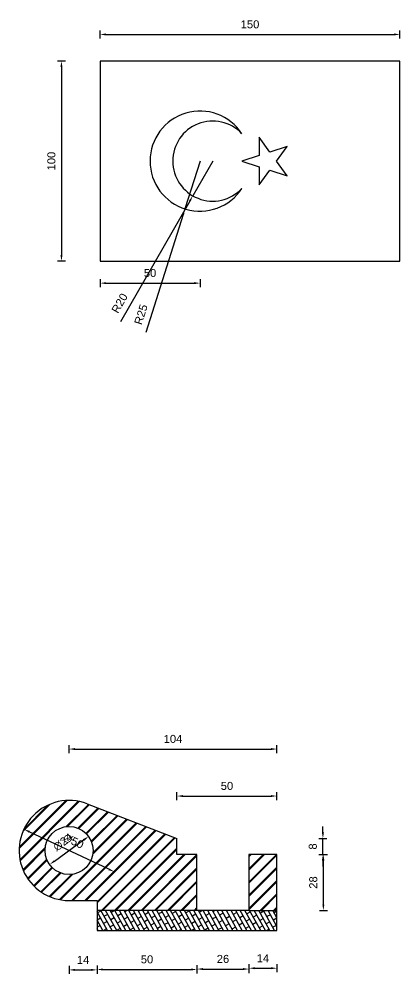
# Model space of a CAD drawing. Header units: millimetres. Extents: x 2100 to 32787, y 24082 to 35493.
# Drawn here: x 3558.1 to 3748.6, y 24248.6 to 24725.7 of the extents above; entities that cross this region are included whole.
import ezdxf

# ---------------------------------------------------------------- set-up
doc = ezdxf.new("R2010")
doc.units = ezdxf.units.MM
doc.linetypes.add('HIDDEN2', pattern=[4.7625, 3.175, -1.5875])
doc.layers.get('Defpoints').update_dxf_attribs({"color": 231, "linetype": 'HIDDEN2'})
doc.layers.add('TARAMA', color=130, linetype='Continuous')
doc.layers.add('ÖLÇÜ', color=181, linetype='Continuous')
doc.styles.get("Standard").update_dxf_attribs({"font": 'arial.ttf'})
doc.dimstyles.new('ISO-25', dxfattribs={"dimtxt": 4, "dimasz": 3, "dimexe": 2, "dimexo": 0.625, "dimgap": 3, "dimtad": 1, "dimtxsty": 'Standard', "dimcen": 2.5, "dimadec": 0, "dimazin": 0, "dimtfac": 1, "dimtix": 1, "dimtmove": 0, "dimatfit": 0, "dimfxl": 2, "dimfxlon": 1, "dimarcsym": 0})
pattern_1 = [(45, (-3457.605, 650.623), (-3.3092597, 3.3092597), []), (45, (-3457.005, 650.623), (-3.3092597, 3.3092597), [])]

# ---------------------------------------------------------------- blocks, each defined once
blk = doc.blocks.new('*D2467')
at = {"layer": 'Defpoints', "color": 0, "lineweight": 70, "transparency": 16777216}
for p in [(3748.6, 24717.99), (3598.6, 24704.72), (3748.6, 24704.72)]:
    blk.add_point(p, dxfattribs=at)
at = {"layer": 'ÖLÇÜ', "color": 0, "lineweight": -2, "transparency": 16777216}
for p, q in [((3598.6, 24715.99), (3598.6, 24719.99)), ((3601.6, 24717.99), (3745.6, 24717.99)), ((3748.6, 24715.99), (3748.6, 24719.99))]:
    blk.add_line(p, q, dxfattribs=at)
at = {"layer": 'ÖLÇÜ', "color": 0, "lineweight": 70, "transparency": 16777216}
for points in [[(3601.6, 24718.49), (3601.6, 24717.49), (3598.6, 24717.99)], [(3745.6, 24718.49), (3745.6, 24717.49), (3748.6, 24717.99)]]:
    blk.add_solid(points, dxfattribs=at)
at = {"layer": 'ÖLÇÜ', "color": 0, "transparency": 16777216, "insert": (3673.6, 24723.03), "char_height": 4, "attachment_point": 5}
blk.add_mtext('150', dxfattribs=at)
blk = doc.blocks.new('*D2468')
at = {"layer": 'Defpoints', "color": 0, "lineweight": 70, "transparency": 16777216}
for p in [(3598.6, 24704.72), (3579.28, 24604.72), (3598.6, 24604.72)]:
    blk.add_point(p, dxfattribs=at)
at = {"layer": 'ÖLÇÜ', "color": 0, "lineweight": -2, "transparency": 16777216}
for p, q in [((3581.28, 24704.72), (3577.28, 24704.72)), ((3579.28, 24701.72), (3579.28, 24607.72)), ((3581.28, 24604.72), (3577.28, 24604.72))]:
    blk.add_line(p, q, dxfattribs=at)
at = {"layer": 'ÖLÇÜ', "color": 0, "lineweight": 70, "transparency": 16777216}
for points in [[(3578.78, 24701.72), (3579.78, 24701.72), (3579.28, 24704.72)], [(3578.78, 24607.72), (3579.78, 24607.72), (3579.28, 24604.72)]]:
    blk.add_solid(points, dxfattribs=at)
at = {"layer": 'ÖLÇÜ', "color": 0, "transparency": 16777216, "insert": (3574.24, 24654.72), "char_height": 4, "attachment_point": 5, "rotation": 90}
blk.add_mtext('100', dxfattribs=at)
blk = doc.blocks.new('*D2422')
at = {"layer": 'Defpoints', "color": 0, "lineweight": 70, "transparency": 16777216}
for p in [(3598.6, 24604.72), (3648.6, 24604.72), (3648.6, 24593.74)]:
    blk.add_point(p, dxfattribs=at)
at = {"layer": 'ÖLÇÜ', "color": 0, "lineweight": -2, "transparency": 16777216}
for p, q in [((3598.6, 24595.74), (3598.6, 24591.74)), ((3601.6, 24593.74), (3645.6, 24593.74)), ((3648.6, 24595.74), (3648.6, 24591.74))]:
    blk.add_line(p, q, dxfattribs=at)
at = {"layer": 'ÖLÇÜ', "color": 0, "lineweight": 70, "transparency": 16777216}
for points in [[(3601.6, 24594.24), (3601.6, 24593.24), (3598.6, 24593.74)], [(3645.6, 24594.24), (3645.6, 24593.24), (3648.6, 24593.74)]]:
    blk.add_solid(points, dxfattribs=at)
at = {"layer": 'ÖLÇÜ', "color": 0, "transparency": 16777216, "insert": (3623.6, 24598.78), "char_height": 4, "attachment_point": 5}
blk.add_mtext('50', dxfattribs=at)
blk = doc.blocks.new('*D2423')
at = {"layer": 'Defpoints', "color": 0, "lineweight": 70, "transparency": 16777216}
for p in [(3654.93, 24654.72), (3644.98, 24637.37)]:
    blk.add_point(p, dxfattribs=at)
at = {"layer": 'ÖLÇÜ', "color": 0, "lineweight": -2, "transparency": 16777216}
for p, q in [((3654.93, 24654.72), (3644.98, 24637.37)), ((3643.49, 24634.77), (3608.89, 24574.46))]:
    blk.add_line(p, q, dxfattribs=at)
at = {"layer": 'ÖLÇÜ', "color": 0, "lineweight": 70, "transparency": 16777216}
blk.add_solid([(3643.05, 24635.01), (3643.92, 24634.52), (3644.98, 24637.37)], dxfattribs=at)
at = {"layer": 'ÖLÇÜ', "color": 0, "transparency": 16777216, "insert": (3608.38, 24583.71), "char_height": 4, "attachment_point": 5, "rotation": 60.1579}
blk.add_mtext('R20', dxfattribs=at)
blk = doc.blocks.new('*D2424')
at = {"layer": 'Defpoints', "color": 0, "lineweight": 70, "transparency": 16777216}
for p in [(3648.6, 24654.72), (3641.06, 24630.88)]:
    blk.add_point(p, dxfattribs=at)
at = {"layer": 'ÖLÇÜ', "color": 0, "lineweight": -2, "transparency": 16777216}
for p, q in [((3648.6, 24654.72), (3641.06, 24630.88)), ((3640.15, 24628.02), (3621.51, 24569.14))]:
    blk.add_line(p, q, dxfattribs=at)
at = {"layer": 'ÖLÇÜ', "color": 0, "lineweight": 70, "transparency": 16777216}
blk.add_solid([(3639.67, 24628.17), (3640.63, 24627.87), (3641.06, 24630.88)], dxfattribs=at)
at = {"layer": 'ÖLÇÜ', "color": 0, "transparency": 16777216, "insert": (3619.06, 24578.09), "char_height": 4, "attachment_point": 5, "rotation": 72.4374}
blk.add_mtext('R25', dxfattribs=at)
blk = doc.blocks.new('*D2477')
at = {"layer": 'Defpoints', "color": 0, "lineweight": 70, "ltscale": 3, "transparency": 16777216}
for p in [(3592.82, 24317.29), (3573.34, 24303.27)]:
    blk.add_point(p, dxfattribs=at)
at = {"layer": 'ÖLÇÜ', "color": 0, "lineweight": -2, "ltscale": 3, "transparency": 16777216}
blk.add_line((3575.77, 24305.03), (3590.38, 24315.54), dxfattribs=at)
at = {"layer": 'ÖLÇÜ', "color": 0, "lineweight": 70, "ltscale": 3, "transparency": 16777216}
for points in [[(3590.09, 24315.94), (3590.68, 24315.13), (3592.82, 24317.29)], [(3575.48, 24305.43), (3576.06, 24304.62), (3573.34, 24303.27)]]:
    blk.add_solid(points, dxfattribs=at)
at = {"layer": 'ÖLÇÜ', "color": 0, "ltscale": 3, "transparency": 16777216, "insert": (3580.07, 24314.47), "char_height": 4, "attachment_point": 5, "rotation": 35.729}
blk.add_mtext('∅24', dxfattribs=at)
blk = doc.blocks.new('*D2478')
at = {"layer": 'Defpoints', "color": 0, "lineweight": 70, "ltscale": 3, "transparency": 16777216}
for p in [(3560.46, 24320.93), (3605.7, 24299.63)]:
    blk.add_point(p, dxfattribs=at)
at = {"layer": 'ÖLÇÜ', "color": 0, "lineweight": -2, "ltscale": 3, "transparency": 16777216}
blk.add_line((3602.98, 24300.91), (3563.17, 24319.65), dxfattribs=at)
at = {"layer": 'ÖLÇÜ', "color": 0, "lineweight": 70, "ltscale": 3, "transparency": 16777216}
for points in [[(3563.39, 24320.1), (3562.96, 24319.2), (3560.46, 24320.93)], [(3603.2, 24301.36), (3602.77, 24300.46), (3605.7, 24299.63)]]:
    blk.add_solid(points, dxfattribs=at)
at = {"layer": 'ÖLÇÜ', "color": 0, "ltscale": 3, "transparency": 16777216, "insert": (3585.27, 24314.94), "char_height": 4, "attachment_point": 5, "rotation": 334.7907}
blk.add_mtext('∅50', dxfattribs=at)
blk = doc.blocks.new('*D2479')
at = {"layer": 'Defpoints', "color": 0, "lineweight": 70, "ltscale": 3, "transparency": 16777216}
for p in [(3687.08, 24360.97), (3583.08, 24310.28), (3687.08, 24308.28)]:
    blk.add_point(p, dxfattribs=at)
at = {"layer": 'ÖLÇÜ', "color": 0, "lineweight": -2, "ltscale": 3, "transparency": 16777216}
for p, q in [((3583.08, 24358.97), (3583.08, 24362.97)), ((3687.08, 24358.97), (3687.08, 24362.97)), ((3586.08, 24360.97), (3684.08, 24360.97))]:
    blk.add_line(p, q, dxfattribs=at)
at = {"layer": 'ÖLÇÜ', "color": 0, "lineweight": 70, "ltscale": 3, "transparency": 16777216}
for points in [[(3586.08, 24361.47), (3586.08, 24360.47), (3583.08, 24360.97)], [(3684.08, 24361.47), (3684.08, 24360.47), (3687.08, 24360.97)]]:
    blk.add_solid(points, dxfattribs=at)
at = {"layer": 'ÖLÇÜ', "color": 0, "ltscale": 3, "transparency": 16777216, "insert": (3635.08, 24366.01), "char_height": 4, "attachment_point": 5}
blk.add_mtext('104', dxfattribs=at)
blk = doc.blocks.new('*D2480')
at = {"layer": 'Defpoints', "color": 0, "lineweight": 70, "ltscale": 3, "transparency": 16777216}
for p in [(3687.08, 24337.49), (3637.08, 24316.28), (3687.08, 24316.28)]:
    blk.add_point(p, dxfattribs=at)
at = {"layer": 'ÖLÇÜ', "color": 0, "lineweight": -2, "ltscale": 3, "transparency": 16777216}
for p, q in [((3637.08, 24335.49), (3637.08, 24339.49)), ((3687.08, 24335.49), (3687.08, 24339.49)), ((3640.08, 24337.49), (3684.08, 24337.49))]:
    blk.add_line(p, q, dxfattribs=at)
at = {"layer": 'ÖLÇÜ', "color": 0, "lineweight": 70, "ltscale": 3, "transparency": 16777216}
for points in [[(3640.08, 24337.99), (3640.08, 24336.99), (3637.08, 24337.49)], [(3684.08, 24337.99), (3684.08, 24336.99), (3687.08, 24337.49)]]:
    blk.add_solid(points, dxfattribs=at)
at = {"layer": 'ÖLÇÜ', "color": 0, "ltscale": 3, "transparency": 16777216, "insert": (3662.08, 24342.53), "char_height": 4, "attachment_point": 5}
blk.add_mtext('50', dxfattribs=at)
blk = doc.blocks.new('*D2425')
at = {"layer": 'Defpoints', "color": 0, "lineweight": 70, "ltscale": 3, "transparency": 16777216}
for p in [(3583.08, 24310.28), (3597.08, 24310.28), (3597.08, 24250.62)]:
    blk.add_point(p, dxfattribs=at)
at = {"layer": 'ÖLÇÜ', "color": 0, "lineweight": -2, "ltscale": 3, "transparency": 16777216}
for p, q in [((3583.08, 24252.62), (3583.08, 24248.62)), ((3597.08, 24252.62), (3597.08, 24248.62)), ((3586.08, 24250.62), (3594.08, 24250.62))]:
    blk.add_line(p, q, dxfattribs=at)
at = {"layer": 'ÖLÇÜ', "color": 0, "lineweight": 70, "ltscale": 3, "transparency": 16777216}
for points in [[(3586.08, 24251.12), (3586.08, 24250.12), (3583.08, 24250.62)], [(3594.08, 24251.12), (3594.08, 24250.12), (3597.08, 24250.62)]]:
    blk.add_solid(points, dxfattribs=at)
at = {"layer": 'ÖLÇÜ', "color": 0, "ltscale": 3, "transparency": 16777216, "insert": (3590.08, 24255.63), "char_height": 4, "attachment_point": 5}
blk.add_mtext('14', dxfattribs=at)
blk = doc.blocks.new('*D2481')
at = {"layer": 'Defpoints', "color": 0, "lineweight": 70, "ltscale": 3, "transparency": 16777216}
for p in [(3597.08, 24270.28), (3647.08, 24270.28), (3647.08, 24250.83)]:
    blk.add_point(p, dxfattribs=at)
at = {"layer": 'ÖLÇÜ', "color": 0, "lineweight": -2, "ltscale": 3, "transparency": 16777216}
for p, q in [((3597.08, 24252.83), (3597.08, 24248.83)), ((3647.08, 24252.83), (3647.08, 24248.83)), ((3600.08, 24250.83), (3644.08, 24250.83))]:
    blk.add_line(p, q, dxfattribs=at)
at = {"layer": 'ÖLÇÜ', "color": 0, "lineweight": 70, "ltscale": 3, "transparency": 16777216}
for points in [[(3600.08, 24251.33), (3600.08, 24250.33), (3597.08, 24250.83)], [(3644.08, 24251.33), (3644.08, 24250.33), (3647.08, 24250.83)]]:
    blk.add_solid(points, dxfattribs=at)
at = {"layer": 'ÖLÇÜ', "color": 0, "ltscale": 3, "transparency": 16777216, "insert": (3622.08, 24255.88), "char_height": 4, "attachment_point": 5}
blk.add_mtext('50', dxfattribs=at)
blk = doc.blocks.new('*D2482')
at = {"layer": 'Defpoints', "color": 0, "lineweight": 70, "ltscale": 3, "transparency": 16777216}
for p in [(3647.08, 24270.28), (3673.08, 24270.28), (3673.08, 24251.04)]:
    blk.add_point(p, dxfattribs=at)
at = {"layer": 'ÖLÇÜ', "color": 0, "lineweight": -2, "ltscale": 3, "transparency": 16777216}
for p, q in [((3647.08, 24253.04), (3647.08, 24249.04)), ((3673.08, 24253.04), (3673.08, 24249.04)), ((3650.08, 24251.04), (3670.08, 24251.04))]:
    blk.add_line(p, q, dxfattribs=at)
at = {"layer": 'ÖLÇÜ', "color": 0, "lineweight": 70, "ltscale": 3, "transparency": 16777216}
for points in [[(3650.08, 24251.54), (3650.08, 24250.54), (3647.08, 24251.04)], [(3670.08, 24251.54), (3670.08, 24250.54), (3673.08, 24251.04)]]:
    blk.add_solid(points, dxfattribs=at)
at = {"layer": 'ÖLÇÜ', "color": 0, "ltscale": 3, "transparency": 16777216, "insert": (3660.08, 24256.08), "char_height": 4, "attachment_point": 5}
blk.add_mtext('26', dxfattribs=at)
blk = doc.blocks.new('*D2483')
at = {"layer": 'Defpoints', "color": 0, "lineweight": 70, "ltscale": 3, "transparency": 16777216}
for p in [(3673.08, 24270.28), (3687.08, 24270.28), (3687.08, 24251.46)]:
    blk.add_point(p, dxfattribs=at)
at = {"layer": 'ÖLÇÜ', "color": 0, "lineweight": -2, "ltscale": 3, "transparency": 16777216}
for p, q in [((3673.08, 24253.46), (3673.08, 24249.46)), ((3687.08, 24253.46), (3687.08, 24249.46)), ((3676.08, 24251.46), (3684.08, 24251.46))]:
    blk.add_line(p, q, dxfattribs=at)
at = {"layer": 'ÖLÇÜ', "color": 0, "lineweight": 70, "ltscale": 3, "transparency": 16777216}
for points in [[(3676.08, 24251.96), (3676.08, 24250.96), (3673.08, 24251.46)], [(3684.08, 24251.96), (3684.08, 24250.96), (3687.08, 24251.46)]]:
    blk.add_solid(points, dxfattribs=at)
at = {"layer": 'ÖLÇÜ', "color": 0, "ltscale": 3, "transparency": 16777216, "insert": (3680.08, 24256.47), "char_height": 4, "attachment_point": 5}
blk.add_mtext('14', dxfattribs=at)
blk = doc.blocks.new('*D2484')
at = {"layer": 'Defpoints', "color": 0, "lineweight": 70, "ltscale": 3, "transparency": 16777216}
for p in [(3687.08, 24308.28), (3710.29, 24308.28), (3687.08, 24280.28)]:
    blk.add_point(p, dxfattribs=at)
at = {"layer": 'ÖLÇÜ', "color": 0, "lineweight": -2, "ltscale": 3, "transparency": 16777216}
for p, q in [((3708.29, 24308.28), (3712.29, 24308.28)), ((3710.29, 24283.28), (3710.29, 24305.28)), ((3708.29, 24280.28), (3712.29, 24280.28))]:
    blk.add_line(p, q, dxfattribs=at)
at = {"layer": 'ÖLÇÜ', "color": 0, "lineweight": 70, "ltscale": 3, "transparency": 16777216}
for points in [[(3709.79, 24305.28), (3710.79, 24305.28), (3710.29, 24308.28)], [(3709.79, 24283.28), (3710.79, 24283.28), (3710.29, 24280.28)]]:
    blk.add_solid(points, dxfattribs=at)
at = {"layer": 'ÖLÇÜ', "color": 0, "ltscale": 3, "transparency": 16777216, "insert": (3705.25, 24294.28), "char_height": 4, "attachment_point": 5, "rotation": 90}
blk.add_mtext('28', dxfattribs=at)
blk = doc.blocks.new('*D2485')
at = {"layer": 'Defpoints', "color": 0, "lineweight": 70, "ltscale": 3, "transparency": 16777216}
for p in [(3687.08, 24316.28), (3710.08, 24316.28), (3687.08, 24308.28)]:
    blk.add_point(p, dxfattribs=at)
at = {"layer": 'ÖLÇÜ', "color": 0, "lineweight": -2, "ltscale": 3, "transparency": 16777216}
for p, q in [((3710.08, 24319.28), (3710.08, 24322.28)), ((3708.08, 24316.28), (3712.08, 24316.28)), ((3710.08, 24308.28), (3710.08, 24316.28)), ((3708.08, 24308.28), (3712.08, 24308.28)), ((3710.08, 24305.28), (3710.08, 24302.28))]:
    blk.add_line(p, q, dxfattribs=at)
at = {"layer": 'ÖLÇÜ', "color": 0, "lineweight": 70, "ltscale": 3, "transparency": 16777216}
for points in [[(3709.58, 24319.28), (3710.58, 24319.28), (3710.08, 24316.28)], [(3709.58, 24305.28), (3710.58, 24305.28), (3710.08, 24308.28)]]:
    blk.add_solid(points, dxfattribs=at)
at = {"layer": 'ÖLÇÜ', "color": 0, "ltscale": 3, "transparency": 16777216, "insert": (3705.04, 24312.28), "char_height": 4, "attachment_point": 5, "rotation": 90}
blk.add_mtext('8', dxfattribs=at)

msp = doc.modelspace()

# ---------------------------------------------------------------- hatches: boundary and pattern name
at = {"layer": 'TARAMA', "ltscale": 0.25, "transparency": 33554687}
h = msp.add_hatch(dxfattribs=at)
h.set_pattern_fill('JIS_LC_8A', color=256, scale=0.6)
h.set_pattern_definition(pattern_1)
h.paths.add_polyline_path([(3637.078, 24316.281), (3592.06, 24333.612, 1.2029606), (3583.078, 24285.281), (3597.078, 24285.281), (3597.078, 24280.281), (3647.078, 24280.281), (3647.078, 24308.281), (3637.078, 24308.281)])
h.paths.add_polyline_path([(3571.078, 24310.281, -1), (3595.078, 24310.281, -1)], flags=16)
h = msp.add_hatch(dxfattribs=at)
h.set_pattern_fill('JIS_LC_8A', color=256, scale=0.6)
h.set_pattern_definition(pattern_1)
h.paths.add_polyline_path([(3687.078, 24308.281), (3673.078, 24308.281), (3673.078, 24280.281), (3687.078, 24280.281)])
h = msp.add_hatch(dxfattribs=at)
h.set_pattern_fill('AR-BRSTD', color=256, scale=0.03, angle=119)
h.set_pattern_definition([(119, (-3457.605, 650.6228), (-1.7774494, -0.98525629), []), (209, (-3457.605, 650.6228), (-0.29974968, -3.65109716), [2.032254, -2.032254])])
h.paths.add_polyline_path([(3687.078, 24280.281), (3673.078, 24280.281), (3647.078, 24280.281), (3597.078, 24280.281), (3597.078, 24270.281), (3647.078, 24270.281), (3673.078, 24270.281), (3687.078, 24270.281)])

# ---------------------------------------------------------------- linework, layer by layer
for p, q in [((3748.6, 24704.715), (3598.6, 24704.715)), ((3598.6, 24704.715), (3598.6, 24604.715)), ((3748.6, 24604.715), (3748.6, 24704.715)), ((3678.187, 24666.604), (3678.187, 24657.522)), ((3683.526, 24659.256), (3678.187, 24666.604)), ((3692.163, 24662.063), (3683.526, 24659.256)), ((3686.825, 24654.715), (3692.163, 24662.063)), ((3678.187, 24657.522), (3669.55, 24654.715)), ((3669.55, 24654.715), (3678.187, 24651.909)), ((3692.163, 24647.368), (3686.825, 24654.715)), ((3678.187, 24651.909), (3678.187, 24642.827)), ((3678.187, 24642.827), (3683.526, 24650.174)), ((3683.526, 24650.174), (3692.163, 24647.368)), ((3598.6, 24604.715), (3748.6, 24604.715))]:
    msp.add_line(p, q)
at = {"color": 0, "linetype": 'ByBlock'}
for p, q in [((3592.06, 24333.612), (3637.078, 24316.281)), ((3637.078, 24308.281), (3637.078, 24316.281)), ((3647.078, 24308.281), (3637.078, 24308.281)), ((3647.078, 24280.281), (3647.078, 24308.281)), ((3687.078, 24308.281), (3673.078, 24308.281)), ((3673.078, 24308.281), (3673.078, 24280.281)), ((3687.078, 24280.281), (3687.078, 24308.281)), ((3583.078, 24285.281), (3597.078, 24285.281)), ((3597.078, 24285.281), (3597.078, 24270.281)), ((3673.078, 24280.281), (3647.078, 24280.281)), ((3687.078, 24270.281), (3687.078, 24280.281)), ((3597.078, 24270.281), (3647.078, 24270.281)), ((3647.078, 24270.281), (3673.078, 24270.281)), ((3673.078, 24270.281), (3687.078, 24270.281))]:
    msp.add_line(p, q, dxfattribs=at)
at = {"ltscale": 0.25}
for p, q in [((3647.078, 24280.281), (3597.078, 24280.281)), ((3673.078, 24280.281), (3687.078, 24280.281))]:
    msp.add_line(p, q, dxfattribs=at)
at = {"color": 0, "linetype": 'ByBlock'}
msp.add_circle((3583.078, 24310.281), 12, dxfattribs=at)
for centre, radius, start, end in [((3648.6, 24654.715), 25, 33.12289, 326.87711), ((3654.93, 24654.715), 20, 43.08211, 316.91789)]:
    msp.add_arc(centre, radius, start, end)
msp.add_arc((3583.078, 24310.281), 25, 68.94461, 270, dxfattribs=at)

# ---------------------------------------------------------------- dimensions: what is measured, and where the dimension line sits
at = {"layer": 'ÖLÇÜ'}
for base, p1, p2, picture, middle in [((3748.6, 24717.993), (3598.6, 24704.715), (3748.6, 24704.715), '*D2467', (3673.6, 24723.035)), ((3648.6, 24593.74), (3598.6, 24604.715), (3648.6, 24604.715), '*D2422', (3623.6, 24598.782))]:
    dim = msp.add_linear_dim(base=base, p1=p1, p2=p2, dimstyle='ISO-25', dxfattribs=at)
    dim.commit()
    dim.dimension.update_dxf_attribs({"geometry": picture, "text_midpoint": middle})
dim = msp.add_linear_dim(base=(3579.279, 24604.715), p1=(3598.6, 24704.715), p2=(3598.6, 24604.715), angle=90, dimstyle='ISO-25', dxfattribs=at)
dim.commit()
dim.dimension.update_dxf_attribs({"geometry": '*D2468', "text_midpoint": (3574.237, 24654.715)})
for center, mpoint, picture, middle in [((3654.93, 24654.715), (3644.978, 24637.367), '*D2423', (3612.754, 24581.198)), ((3648.6, 24654.715), (3641.056, 24630.881), '*D2424', (3623.866, 24576.566))]:
    dim = msp.add_radius_dim(center=center, mpoint=mpoint, dimstyle='ISO-25', dxfattribs=at)
    dim.commit()
    dim.dimension.update_dxf_attribs({"geometry": picture, "text_midpoint": middle, "dimtype": 164})
at = {"layer": 'ÖLÇÜ', "ltscale": 3}
for base, p1, p2, picture, middle in [((3687.078, 24360.971), (3583.078, 24310.281), (3687.078, 24308.281), '*D2479', (3635.078, 24366.013)), ((3687.078, 24337.49), (3637.078, 24316.281), (3687.078, 24316.281), '*D2480', (3662.078, 24342.532)), ((3597.078, 24250.624), (3583.078, 24310.281), (3597.078, 24310.281), '*D2425', (3590.078, 24255.632)), ((3647.078, 24250.833), (3597.078, 24270.281), (3647.078, 24270.281), '*D2481', (3622.078, 24255.875)), ((3673.078, 24251.042), (3647.078, 24270.281), (3673.078, 24270.281), '*D2482', (3660.078, 24256.084)), ((3687.078, 24251.46), (3673.078, 24270.281), (3687.078, 24270.281), '*D2483', (3680.078, 24256.468))]:
    dim = msp.add_linear_dim(base=base, p1=p1, p2=p2, dimstyle='ISO-25', dxfattribs=at)
    dim.commit()
    dim.dimension.update_dxf_attribs({"geometry": picture, "text_midpoint": middle})
for p1, p2, picture, middle in [((3605.697, 24299.633), (3560.459, 24320.93), '*D2478', (3585.274, 24314.945)), ((3573.337, 24303.274), (3592.82, 24317.289), '*D2477', (3580.068, 24314.465))]:
    dim = msp.add_diameter_dim_2p(p1=p1, p2=p2, dimstyle='ISO-25', dxfattribs=at)
    dim.commit()
    dim.dimension.update_dxf_attribs({"geometry": picture, "text_midpoint": middle})
for base, p1, p2, picture, middle in [((3710.082, 24316.281), (3687.078, 24308.281), (3687.078, 24316.281), '*D2485', (3705.039, 24312.281)), ((3710.291, 24308.281), (3687.078, 24280.281), (3687.078, 24308.281), '*D2484', (3705.248, 24294.281))]:
    dim = msp.add_linear_dim(base=base, p1=p1, p2=p2, angle=90, dimstyle='ISO-25', dxfattribs=at)
    dim.commit()
    dim.dimension.update_dxf_attribs({"geometry": picture, "text_midpoint": middle})

doc.saveas('drawing.dxf')
